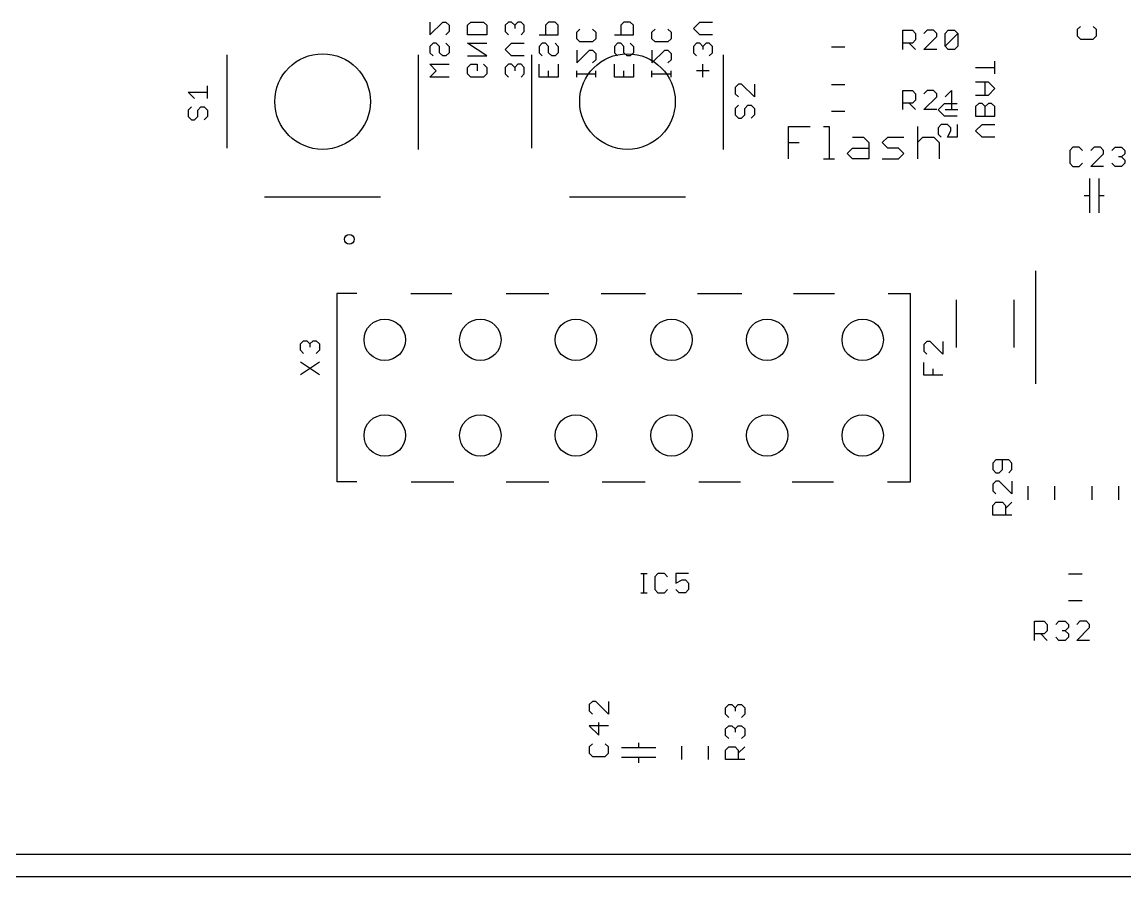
# Model space of a CAD drawing. Extents: x 0 to 95, y -1 to 85.
# Drawn here: x 31.51 to 60.82, y 40 to 62.71 of the extents above; entities that cross this region are included whole.
import ezdxf

# ---------------------------------------------------------------- set-up
doc = ezdxf.new("R2010")
doc.units = 0
for name, color, linetype in [('20', 178, 'CONTINUOUS'), ('21', 251, 'CONTINUOUS'), ('22', 251, 'CONTINUOUS'), ('25', 251, 'CONTINUOUS')]:
    doc.layers.add(name, color=color, linetype=linetype)

msp = doc.modelspace()

# ---------------------------------------------------------------- linework, layer by layer
at = {"layer": '20'}
for centre in [(41.15, 54.27), (43.69, 54.27), (46.23, 54.27), (48.77, 54.27), (51.31, 54.27), (53.85, 54.27), (41.15, 51.73), (43.69, 51.73), (46.23, 51.73), (48.77, 51.73), (51.31, 51.73), (53.85, 51.73)]:
    msp.add_circle(centre, 0.55, dxfattribs=at)
at = {"layer": '21'}
for p, q in [((36.96, 59.36), (36.96, 61.84)), ((42.04, 61.84), (42.04, 59.33)), ((45.06, 59.36), (45.06, 61.84)), ((50.14, 61.84), (50.14, 59.33)), ((53.3778, 62.0444), (53.0222, 62.0444)), ((53.0222, 61.0556), (53.3778, 61.0556)), ((53.0222, 60.3444), (53.3778, 60.3444)), ((59.873, 58.5572), (59.873, 58.1)), ((60.127, 58.5572), (60.127, 58.1)), ((41.04, 58.06), (37.96, 58.06)), ((49.14, 58.06), (46.06, 58.06)), ((59.873, 58.1), (59.7333, 58.1)), ((59.873, 58.1), (59.873, 57.6428)), ((60.127, 58.1), (60.127, 57.6428)), ((60.2667, 58.1), (60.127, 58.1)), ((58.4492, 53.1), (58.4492, 56.1)), ((39.88, 55.5), (39.88, 50.5)), ((40.41, 55.5), (39.88, 55.5)), ((41.84, 55.5), (42.93, 55.5)), ((44.38, 55.5), (45.51, 55.5)), ((46.9, 55.5), (48.08, 55.5)), ((49.46, 55.5), (50.64, 55.5)), ((52.01, 55.5), (53.1, 55.5)), ((54.53, 55.5), (55.12, 55.5)), ((55.12, 50.5), (55.12, 55.5)), ((56.338, 54.065), (56.338, 55.335)), ((57.862, 55.335), (57.862, 54.065)), ((40.41, 50.5), (39.88, 50.5)), ((41.85, 50.5), (42.99, 50.5)), ((44.38, 50.5), (45.51, 50.5)), ((46.93, 50.5), (48.07, 50.5)), ((49.5, 50.5), (50.6, 50.5)), ((51.98, 50.5), (53.07, 50.5)), ((54.51, 50.5), (55.12, 50.5)), ((58.2444, 50.0222), (58.2444, 50.3778)), ((58.9556, 50.0222), (58.9556, 50.3778)), ((59.9444, 50.0222), (59.9444, 50.3778)), ((60.6556, 50.0222), (60.6556, 50.3778)), ((59.3222, 48.0556), (59.6778, 48.0556)), ((59.3222, 47.3444), (59.6778, 47.3444)), ((47.9, 43.427), (47.4428, 43.427)), ((47.9, 43.427), (47.9, 43.5667)), ((48.3572, 43.427), (47.9, 43.427)), ((49.0444, 43.1222), (49.0444, 43.4778)), ((49.7556, 43.1222), (49.7556, 43.4778)), ((47.9, 43.173), (47.4428, 43.173)), ((48.3572, 43.173), (47.9, 43.173)), ((47.9, 43.0333), (47.9, 43.173)), ((76.7, 40.6), (18.2, 40.6))]:
    msp.add_line(p, q, dxfattribs=at)
for centre, radius in [((39.5, 60.6), 1.27), ((47.6, 60.6), 1.27), ((40.21, 56.94), 0.127)]:
    msp.add_circle(centre, radius, dxfattribs=at)
at = {"layer": '22'}
for p, q in [((42.3508, 62.7124), (42.3508, 62.3734)), ((42.3508, 62.3734), (42.6898, 62.7124)), ((42.6898, 62.7124), (42.7745, 62.7124)), ((42.7745, 62.7124), (42.8592, 62.6276)), ((43.3508, 62.6276), (43.4355, 62.7124)), ((43.4355, 62.7124), (43.7745, 62.7124)), ((43.7745, 62.7124), (43.8592, 62.6276)), ((44.4355, 62.7124), (44.3508, 62.6276)), ((44.5203, 62.7124), (44.4355, 62.7124)), ((44.605, 62.6276), (44.5203, 62.7124)), ((44.6898, 62.7124), (44.605, 62.6276)), ((44.7745, 62.7124), (44.6898, 62.7124)), ((44.8592, 62.6276), (44.7745, 62.7124)), ((45.505, 62.7124), (45.4203, 62.6276)), ((45.6745, 62.7124), (45.505, 62.7124)), ((45.7592, 62.6276), (45.6745, 62.7124)), ((47.505, 62.7124), (47.4203, 62.6276)), ((47.6745, 62.7124), (47.505, 62.7124)), ((47.7592, 62.6276), (47.6745, 62.7124)), ((49.3508, 62.5429), (49.5203, 62.7124)), ((49.5203, 62.7124), (49.8592, 62.7124)), ((42.8592, 62.4582), (42.7745, 62.3734)), ((42.8592, 62.6276), (42.8592, 62.4582)), ((43.3508, 62.3734), (43.3508, 62.6276)), ((43.8592, 62.6276), (43.8592, 62.3734)), ((44.3508, 62.6276), (44.3508, 62.4582)), ((44.3508, 62.4582), (44.4355, 62.3734)), ((44.605, 62.6276), (44.605, 62.5429)), ((44.7745, 62.3734), (44.8592, 62.4582)), ((44.8592, 62.4582), (44.8592, 62.6276)), ((45.4203, 62.6276), (45.4203, 62.3734)), ((45.7592, 62.3734), (45.7592, 62.6276)), ((46.2508, 62.4405), (46.3355, 62.5253)), ((46.2508, 62.2711), (46.2508, 62.4405)), ((46.6745, 62.5253), (46.7592, 62.4405)), ((46.7592, 62.4405), (46.7592, 62.2711)), ((47.4203, 62.6276), (47.4203, 62.3734)), ((47.7592, 62.3734), (47.7592, 62.6276)), ((48.2508, 62.4405), (48.3355, 62.5253)), ((48.2508, 62.2711), (48.2508, 62.4405)), ((48.6745, 62.5253), (48.7592, 62.4405)), ((48.7592, 62.4405), (48.7592, 62.2711)), ((49.5203, 62.3734), (49.3508, 62.5429)), ((42.4355, 62.1511), (42.3508, 62.0663)), ((42.5203, 62.1511), (42.4355, 62.1511)), ((42.605, 62.0663), (42.5203, 62.1511)), ((42.7745, 62.1511), (42.8592, 62.0663)), ((43.8592, 62.3734), (43.3508, 62.3734)), ((43.8592, 61.8121), (43.3508, 62.1511)), ((43.3508, 62.1511), (43.8592, 62.1511)), ((44.3508, 61.9816), (44.5203, 62.1511)), ((44.5203, 62.1511), (44.8592, 62.1511)), ((45.2508, 62.3734), (45.7592, 62.3734)), ((45.3355, 62.1511), (45.2508, 62.0663)), ((45.4203, 62.1511), (45.3355, 62.1511)), ((45.505, 62.0663), (45.4203, 62.1511)), ((45.6745, 62.1511), (45.7592, 62.0663)), ((46.3355, 62.1863), (46.2508, 62.2711)), ((46.6745, 62.1863), (46.3355, 62.1863)), ((46.7592, 62.2711), (46.6745, 62.1863)), ((47.2508, 62.3734), (47.7592, 62.3734)), ((47.3355, 62.1511), (47.2508, 62.0663)), ((47.4203, 62.1511), (47.3355, 62.1511)), ((47.505, 62.0663), (47.4203, 62.1511)), ((47.6745, 62.1511), (47.7592, 62.0663)), ((48.3355, 62.1863), (48.2508, 62.2711)), ((48.6745, 62.1863), (48.3355, 62.1863)), ((48.7592, 62.2711), (48.6745, 62.1863)), ((49.4355, 62.1511), (49.3508, 62.0663)), ((49.5203, 62.1511), (49.4355, 62.1511)), ((49.8592, 62.3734), (49.5203, 62.3734)), ((49.605, 62.0663), (49.5203, 62.1511)), ((49.6898, 62.1511), (49.605, 62.0663)), ((49.7745, 62.1511), (49.6898, 62.1511)), ((49.8592, 62.0663), (49.7745, 62.1511)), ((42.3508, 62.0663), (42.3508, 61.8968)), ((42.3508, 61.8968), (42.4355, 61.8121)), ((42.605, 61.8968), (42.605, 62.0663)), ((42.6898, 61.8121), (42.605, 61.8968)), ((42.8592, 61.8968), (42.7745, 61.8121)), ((42.8592, 62.0663), (42.8592, 61.8968)), ((44.5203, 61.8121), (44.3508, 61.9816)), ((45.2508, 62.0663), (45.2508, 61.8968)), ((45.2508, 61.8968), (45.3355, 61.8121)), ((45.505, 61.8968), (45.505, 62.0663)), ((45.5898, 61.8121), (45.505, 61.8968)), ((45.7592, 61.8968), (45.6745, 61.8121)), ((45.7592, 62.0663), (45.7592, 61.8968)), ((46.2508, 61.964), (46.2508, 61.625)), ((46.2508, 61.625), (46.5898, 61.964)), ((46.5898, 61.964), (46.6745, 61.964)), ((46.6745, 61.964), (46.7592, 61.8792)), ((46.7592, 61.8792), (46.7592, 61.7097)), ((47.2508, 62.0663), (47.2508, 61.8968)), ((47.2508, 61.8968), (47.3355, 61.8121)), ((47.505, 61.8968), (47.505, 62.0663)), ((47.5898, 61.8121), (47.505, 61.8968)), ((47.7592, 61.8968), (47.6745, 61.8121)), ((47.7592, 62.0663), (47.7592, 61.8968)), ((48.2508, 61.964), (48.2508, 61.625)), ((48.2508, 61.625), (48.5898, 61.964)), ((48.5898, 61.964), (48.6745, 61.964)), ((48.6745, 61.964), (48.7592, 61.8792)), ((48.7592, 61.8792), (48.7592, 61.7097)), ((49.3508, 62.0663), (49.3508, 61.8968)), ((49.3508, 61.8968), (49.4355, 61.8121)), ((49.605, 62.0663), (49.605, 61.9816)), ((49.7745, 61.8121), (49.8592, 61.8968)), ((49.8592, 61.8968), (49.8592, 62.0663)), ((42.5203, 61.4203), (42.3508, 61.5898)), ((42.3508, 61.5898), (42.8592, 61.5898)), ((42.7745, 61.8121), (42.6898, 61.8121)), ((43.3508, 61.8121), (43.8592, 61.8121)), ((43.3508, 61.505), (43.4355, 61.5898)), ((43.4355, 61.5898), (43.605, 61.5898)), ((43.605, 61.5898), (43.605, 61.4203)), ((43.7745, 61.5898), (43.8592, 61.505)), ((44.4355, 61.5898), (44.3508, 61.505)), ((44.5203, 61.5898), (44.4355, 61.5898)), ((44.8592, 61.8121), (44.5203, 61.8121)), ((44.605, 61.505), (44.5203, 61.5898)), ((44.6898, 61.5898), (44.605, 61.505)), ((44.7745, 61.5898), (44.6898, 61.5898)), ((44.8592, 61.505), (44.7745, 61.5898)), ((45.2508, 61.2508), (45.2508, 61.5898)), ((45.6745, 61.8121), (45.5898, 61.8121)), ((45.7592, 61.5898), (45.7592, 61.2508)), ((46.7592, 61.7097), (46.6745, 61.625)), ((47.2508, 61.2508), (47.2508, 61.5898)), ((47.6745, 61.8121), (47.5898, 61.8121)), ((47.7592, 61.5898), (47.7592, 61.2508)), ((48.7592, 61.7097), (48.6745, 61.625)), ((49.605, 61.2508), (49.605, 61.5898)), ((57.3592, 61.3347), (57.3592, 61.6737)), ((42.3508, 61.2508), (42.5203, 61.4203)), ((42.8592, 61.2508), (42.3508, 61.2508)), ((43.3508, 61.3355), (43.3508, 61.505)), ((43.4355, 61.2508), (43.3508, 61.3355)), ((43.7745, 61.2508), (43.4355, 61.2508)), ((43.8592, 61.3355), (43.7745, 61.2508)), ((43.8592, 61.505), (43.8592, 61.3355)), ((44.3508, 61.505), (44.3508, 61.3355)), ((44.3508, 61.3355), (44.4355, 61.2508)), ((44.605, 61.505), (44.605, 61.4203)), ((44.7745, 61.2508), (44.8592, 61.3355)), ((44.8592, 61.3355), (44.8592, 61.505)), ((45.7592, 61.2508), (45.2508, 61.2508)), ((45.505, 61.2508), (45.505, 61.4203)), ((46.2508, 61.2508), (46.2508, 61.4203)), ((46.2508, 61.3355), (46.7592, 61.3355)), ((46.7592, 61.2508), (46.7592, 61.4203)), ((47.7592, 61.2508), (47.2508, 61.2508)), ((47.505, 61.2508), (47.505, 61.4203)), ((48.2508, 61.2508), (48.2508, 61.4203)), ((48.2508, 61.3355), (48.7592, 61.3355)), ((48.7592, 61.2508), (48.7592, 61.4203)), ((49.7745, 61.4203), (49.4355, 61.4203)), ((56.8508, 61.5042), (57.3592, 61.5042)), ((57.1898, 61.1124), (56.8508, 61.1124)), ((57.105, 60.7734), (57.105, 61.1124)), ((57.3592, 60.9429), (57.1898, 61.1124)), ((56.8508, 60.7734), (57.1898, 60.7734)), ((57.1898, 60.7734), (57.3592, 60.9429)), ((55.8508, 60.3816), (56.0203, 60.5511)), ((56.0203, 60.2121), (55.8508, 60.3816)), ((56.0203, 60.5511), (56.3592, 60.5511)), ((56.9355, 60.5511), (56.8508, 60.4663)), ((56.8508, 60.4663), (56.8508, 60.2121)), ((57.0203, 60.5511), (56.9355, 60.5511)), ((57.105, 60.4663), (57.0203, 60.5511)), ((57.1898, 60.5511), (57.105, 60.4663)), ((57.105, 60.2121), (57.105, 60.4663)), ((57.2745, 60.5511), (57.1898, 60.5511)), ((57.3592, 60.4663), (57.2745, 60.5511)), ((57.3592, 60.2121), (57.3592, 60.4663)), ((56.3592, 60.2121), (56.0203, 60.2121)), ((56.8508, 60.2121), (57.3592, 60.2121)), ((55.9355, 59.9898), (55.8508, 59.905)), ((55.8508, 59.905), (55.8508, 59.7355)), ((56.105, 59.9898), (55.9355, 59.9898)), ((56.1898, 59.905), (56.105, 59.9898)), ((56.105, 59.6508), (56.1898, 59.8203)), ((56.1898, 59.8203), (56.1898, 59.905)), ((56.3592, 59.9898), (56.3592, 59.6508)), ((56.8508, 59.8203), (57.0203, 59.9898)), ((57.0203, 59.6508), (56.8508, 59.8203)), ((57.0203, 59.9898), (57.3592, 59.9898)), ((55.8508, 59.7355), (55.9355, 59.6508)), ((56.3592, 59.6508), (56.105, 59.6508)), ((57.3592, 59.6508), (57.0203, 59.6508)), ((87.6, 40), (7.5, 40))]:
    msp.add_line(p, q, dxfattribs=at)
at = {"layer": '25'}
for p, q in [((54.9158, 61.9858), (54.9158, 62.4942)), ((54.9158, 62.4942), (55.17, 62.4942)), ((55.17, 62.4942), (55.2548, 62.4095)), ((55.5618, 62.4942), (55.4771, 62.4095)), ((55.7313, 62.4942), (55.5618, 62.4942)), ((55.8161, 62.4095), (55.7313, 62.4942)), ((56.0384, 62.4095), (56.1232, 62.4942)), ((56.1232, 62.4942), (56.2926, 62.4942)), ((56.2926, 62.4942), (56.3774, 62.4095)), ((59.6371, 62.5978), (59.5524, 62.5131)), ((59.5524, 62.5131), (59.5524, 62.3436)), ((60.0608, 62.5131), (59.9761, 62.5978)), ((60.0608, 62.3436), (60.0608, 62.5131)), ((55.17, 62.1553), (54.9158, 62.1553)), ((55.0853, 62.1553), (55.2548, 61.9858)), ((55.2548, 62.24), (55.17, 62.1553)), ((55.2548, 62.4095), (55.2548, 62.24)), ((55.4771, 61.9858), (55.8161, 62.3248)), ((55.8161, 62.3248), (55.8161, 62.4095)), ((56.0384, 62.0705), (56.0384, 62.4095)), ((56.0384, 62.0705), (56.3774, 62.4095)), ((56.3774, 62.4095), (56.3774, 62.0705)), ((59.5524, 62.3436), (59.6371, 62.2589)), ((59.6371, 62.2589), (59.9761, 62.2589)), ((59.9761, 62.2589), (60.0608, 62.3436)), ((55.8161, 61.9858), (55.4771, 61.9858)), ((56.1232, 61.9858), (56.0384, 62.0705)), ((56.2926, 61.9858), (56.1232, 61.9858)), ((56.3774, 62.0705), (56.2926, 61.9858)), ((36.4368, 60.6785), (36.4368, 61.0174)), ((50.5475, 61.0621), (50.4628, 60.9773)), ((50.4628, 60.9773), (50.4628, 60.8078)), ((50.6322, 61.0621), (50.5475, 61.0621)), ((50.9712, 60.7231), (50.6322, 61.0621)), ((50.9712, 61.0621), (50.9712, 60.7231)), ((36.0978, 60.6785), (35.9284, 60.848)), ((35.9284, 60.848), (36.4368, 60.848)), ((50.4628, 60.8078), (50.5475, 60.7231)), ((54.9158, 60.3858), (54.9158, 60.8942)), ((54.9158, 60.8942), (55.17, 60.8942)), ((55.17, 60.8942), (55.2548, 60.8095)), ((55.2548, 60.8095), (55.2548, 60.64)), ((55.5618, 60.8942), (55.4771, 60.8095)), ((55.4771, 60.3858), (55.8161, 60.7248)), ((55.7313, 60.8942), (55.5618, 60.8942)), ((55.8161, 60.8095), (55.7313, 60.8942)), ((55.8161, 60.7248), (55.8161, 60.8095)), ((56.0384, 60.7248), (56.2079, 60.8942)), ((56.2079, 60.8942), (56.2079, 60.3858)), ((36.0131, 60.4561), (35.9284, 60.3714)), ((35.9284, 60.3714), (35.9284, 60.2019)), ((36.1826, 60.3714), (36.2673, 60.4561)), ((36.1826, 60.2019), (36.1826, 60.3714)), ((36.2673, 60.4561), (36.3521, 60.4561)), ((36.3521, 60.4561), (36.4368, 60.3714)), ((36.4368, 60.3714), (36.4368, 60.2019)), ((50.5475, 60.5008), (50.4628, 60.416)), ((50.4628, 60.416), (50.4628, 60.2465)), ((50.717, 60.416), (50.8017, 60.5008)), ((50.717, 60.2465), (50.717, 60.416)), ((50.8017, 60.5008), (50.8865, 60.5008)), ((50.8865, 60.5008), (50.9712, 60.416)), ((50.9712, 60.416), (50.9712, 60.2465)), ((55.17, 60.5553), (54.9158, 60.5553)), ((55.0853, 60.5553), (55.2548, 60.3858)), ((55.2548, 60.64), (55.17, 60.5553)), ((55.8161, 60.3858), (55.4771, 60.3858)), ((56.0384, 60.3858), (56.3774, 60.3858)), ((35.9284, 60.2019), (36.0131, 60.1172)), ((36.0131, 60.1172), (36.0978, 60.1172)), ((36.0978, 60.1172), (36.1826, 60.2019)), ((36.4368, 60.2019), (36.3521, 60.1172)), ((50.4628, 60.2465), (50.5475, 60.1618)), ((50.5475, 60.1618), (50.6322, 60.1618)), ((50.6322, 60.1618), (50.717, 60.2465)), ((50.9712, 60.2465), (50.8865, 60.1618)), ((51.8762, 59.0762), (51.8762, 59.9405)), ((51.8762, 59.9405), (52.4524, 59.9405)), ((52.8117, 59.9405), (52.9558, 59.9405)), ((52.9558, 59.9405), (52.9558, 59.0762)), ((55.3064, 59.9405), (55.3064, 59.0762)), ((51.8762, 59.5084), (52.1643, 59.5084)), ((53.5795, 59.6524), (53.8676, 59.6524)), ((53.8676, 59.6524), (54.0116, 59.5084)), ((54.0116, 59.5084), (54.0116, 59.0762)), ((54.3709, 59.5084), (54.515, 59.6524)), ((54.515, 59.3643), (54.3709, 59.5084)), ((54.515, 59.6524), (54.9471, 59.6524)), ((55.3064, 59.5084), (55.4505, 59.6524)), ((55.4505, 59.6524), (55.7386, 59.6524)), ((55.7386, 59.6524), (55.8827, 59.5084)), ((55.8827, 59.5084), (55.8827, 59.0762)), ((53.4354, 59.2203), (53.5795, 59.3643)), ((53.5795, 59.0762), (53.4354, 59.2203)), ((53.5795, 59.3643), (54.0116, 59.3643)), ((54.8031, 59.3643), (54.515, 59.3643)), ((54.9471, 59.2203), (54.8031, 59.3643)), ((54.8031, 59.0762), (54.9471, 59.2203)), ((59.4355, 59.3842), (59.3508, 59.2995)), ((59.3508, 59.2995), (59.3508, 58.9605)), ((59.605, 59.3842), (59.4355, 59.3842)), ((59.6898, 59.2995), (59.605, 59.3842)), ((59.9968, 59.3842), (59.9121, 59.2995)), ((59.9121, 58.8758), (60.2511, 59.2148)), ((60.1663, 59.3842), (59.9968, 59.3842)), ((60.2511, 59.2995), (60.1663, 59.3842)), ((60.2511, 59.2148), (60.2511, 59.2995)), ((60.4734, 59.2995), (60.5582, 59.3842)), ((60.5582, 59.3842), (60.7276, 59.3842)), ((60.7276, 59.3842), (60.8124, 59.2995)), ((60.8124, 59.2148), (60.7276, 59.13)), ((60.8124, 59.2995), (60.8124, 59.2148)), ((52.8117, 59.0762), (53.0998, 59.0762)), ((54.0116, 59.0762), (53.5795, 59.0762)), ((54.3709, 59.0762), (54.8031, 59.0762)), ((59.3508, 58.9605), (59.4355, 58.8758)), ((59.605, 58.8758), (59.6898, 58.9605)), ((60.5582, 58.8758), (60.4734, 58.9605)), ((60.7276, 59.13), (60.6429, 59.13)), ((60.7276, 59.13), (60.8124, 59.0453)), ((60.8124, 58.9605), (60.7276, 58.8758)), ((60.8124, 59.0453), (60.8124, 58.9605)), ((59.4355, 58.8758), (59.605, 58.8758)), ((60.2511, 58.8758), (59.9121, 58.8758)), ((60.7276, 58.8758), (60.5582, 58.8758)), ((38.9091, 54.1615), (38.9938, 54.2463)), ((38.9938, 54.2463), (39.0785, 54.2463)), ((39.0785, 54.2463), (39.1633, 54.1615)), ((39.1633, 54.1615), (39.248, 54.2463)), ((39.248, 54.2463), (39.3328, 54.2463)), ((39.3328, 54.2463), (39.4175, 54.1615)), ((55.5555, 54.2271), (55.4708, 54.1423)), ((55.6402, 54.2271), (55.5555, 54.2271)), ((55.9792, 53.8881), (55.6402, 54.2271)), ((55.9792, 54.2271), (55.9792, 53.8881)), ((38.9091, 53.992), (38.9091, 54.1615)), ((38.9938, 53.9073), (38.9091, 53.992)), ((39.1633, 54.1615), (39.1633, 54.0768)), ((39.4175, 53.992), (39.3328, 53.9073)), ((39.4175, 54.1615), (39.4175, 53.992)), ((55.4708, 54.1423), (55.4708, 53.9728)), ((55.4708, 53.9728), (55.5555, 53.8881)), ((38.9091, 53.346), (39.4175, 53.685)), ((38.9091, 53.685), (39.4175, 53.346)), ((55.4708, 53.3268), (55.4708, 53.6658)), ((55.725, 53.3268), (55.725, 53.4963)), ((55.9792, 53.3268), (55.4708, 53.3268)), ((57.3905, 51.0774), (57.3058, 50.9926)), ((57.3058, 50.9926), (57.3058, 50.8232)), ((57.7295, 51.0774), (57.3905, 51.0774)), ((57.56, 50.8232), (57.56, 51.0774)), ((57.8142, 50.9926), (57.7295, 51.0774)), ((57.8142, 50.8232), (57.8142, 50.9926)), ((57.3058, 50.8232), (57.3905, 50.7384)), ((57.3905, 50.7384), (57.4752, 50.7384)), ((57.4752, 50.7384), (57.56, 50.8232)), ((57.7295, 50.7384), (57.8142, 50.8232)), ((57.3905, 50.5161), (57.3058, 50.4313)), ((57.3058, 50.4313), (57.3058, 50.2618)), ((57.4752, 50.5161), (57.3905, 50.5161)), ((57.8142, 50.1771), (57.4752, 50.5161)), ((57.8142, 50.5161), (57.8142, 50.1771)), ((57.3058, 50.2618), (57.3905, 50.1771)), ((57.3058, 49.87), (57.3905, 49.9548)), ((57.3058, 49.6158), (57.3058, 49.87)), ((57.3905, 49.9548), (57.56, 49.9548)), ((57.56, 49.9548), (57.6447, 49.87)), ((57.6447, 49.7853), (57.8142, 49.9548)), ((57.6447, 49.87), (57.6447, 49.6158)), ((57.8142, 49.6158), (57.3058, 49.6158)), ((47.9508, 48.0592), (48.1203, 48.0592)), ((48.0355, 47.5508), (48.0355, 48.0592)), ((48.4097, 48.0592), (48.325, 47.9745)), ((48.5792, 48.0592), (48.4097, 48.0592)), ((48.664, 47.9745), (48.5792, 48.0592)), ((49.2253, 48.0592), (48.8863, 48.0592)), ((48.8863, 48.0592), (48.8863, 47.805)), ((48.325, 47.9745), (48.325, 47.6355)), ((48.8863, 47.805), (49.0558, 47.8898)), ((49.0558, 47.8898), (49.1405, 47.8898)), ((49.1405, 47.8898), (49.2253, 47.805)), ((49.2253, 47.805), (49.2253, 47.6355)), ((47.9508, 47.5508), (48.1203, 47.5508)), ((48.325, 47.6355), (48.4097, 47.5508)), ((48.4097, 47.5508), (48.5792, 47.5508)), ((48.5792, 47.5508), (48.664, 47.6355)), ((48.9711, 47.5508), (48.8863, 47.6355)), ((49.1405, 47.5508), (48.9711, 47.5508)), ((49.2253, 47.6355), (49.1405, 47.5508)), ((58.4158, 46.2858), (58.4158, 46.7942)), ((58.4158, 46.7942), (58.67, 46.7942)), ((58.67, 46.7942), (58.7548, 46.7095)), ((58.7548, 46.7095), (58.7548, 46.54)), ((58.9771, 46.7095), (59.0618, 46.7942)), ((59.0618, 46.7942), (59.2313, 46.7942)), ((59.2313, 46.7942), (59.3161, 46.7095)), ((59.3161, 46.6248), (59.2313, 46.54)), ((59.3161, 46.7095), (59.3161, 46.6248)), ((59.6232, 46.7942), (59.5384, 46.7095)), ((59.5384, 46.2858), (59.8774, 46.6248)), ((59.7926, 46.7942), (59.6232, 46.7942)), ((59.8774, 46.7095), (59.7926, 46.7942)), ((59.8774, 46.6248), (59.8774, 46.7095)), ((58.67, 46.4553), (58.4158, 46.4553)), ((58.5853, 46.4553), (58.7548, 46.2858)), ((58.7548, 46.54), (58.67, 46.4553)), ((59.0618, 46.2858), (58.9771, 46.3705)), ((59.2313, 46.54), (59.1466, 46.54)), ((59.2313, 46.54), (59.3161, 46.4553)), ((59.3161, 46.3705), (59.2313, 46.2858)), ((59.3161, 46.4553), (59.3161, 46.3705)), ((59.2313, 46.2858), (59.0618, 46.2858)), ((59.8774, 46.2858), (59.5384, 46.2858)), ((46.6701, 44.6634), (46.5854, 44.5787)), ((46.5854, 44.5787), (46.5854, 44.4092)), ((46.7548, 44.6634), (46.6701, 44.6634)), ((47.0938, 44.3245), (46.7548, 44.6634)), ((47.0938, 44.6634), (47.0938, 44.3245)), ((50.2058, 44.4926), (50.2905, 44.5774)), ((50.2905, 44.5774), (50.3752, 44.5774)), ((50.3752, 44.5774), (50.46, 44.4926)), ((50.46, 44.4926), (50.5447, 44.5774)), ((50.5447, 44.5774), (50.6295, 44.5774)), ((50.6295, 44.5774), (50.7142, 44.4926)), ((46.5854, 44.4092), (46.6701, 44.3245)), ((50.2058, 44.3232), (50.2058, 44.4926)), ((50.2905, 44.2384), (50.2058, 44.3232)), ((50.46, 44.4926), (50.46, 44.4079)), ((50.7142, 44.3232), (50.6295, 44.2384)), ((50.7142, 44.4926), (50.7142, 44.3232)), ((47.0938, 44.0174), (46.5854, 44.0174)), ((46.5854, 44.0174), (46.8396, 43.7632)), ((46.8396, 43.7632), (46.8396, 44.1021)), ((50.2058, 43.9313), (50.2905, 44.0161)), ((50.2905, 44.0161), (50.3752, 44.0161)), ((50.3752, 44.0161), (50.46, 43.9313)), ((50.46, 43.9313), (50.5447, 44.0161)), ((50.5447, 44.0161), (50.6295, 44.0161)), ((50.6295, 44.0161), (50.7142, 43.9313)), ((50.2058, 43.7618), (50.2058, 43.9313)), ((50.2905, 43.6771), (50.2058, 43.7618)), ((50.46, 43.9313), (50.46, 43.8466)), ((50.7142, 43.7618), (50.6295, 43.6771)), ((50.7142, 43.9313), (50.7142, 43.7618)), ((46.6701, 43.5408), (46.5854, 43.4561)), ((46.5854, 43.4561), (46.5854, 43.2866)), ((47.0938, 43.4561), (47.0091, 43.5408)), ((47.0938, 43.2866), (47.0938, 43.4561)), ((50.2058, 43.37), (50.2905, 43.4548)), ((50.2058, 43.1158), (50.2058, 43.37)), ((50.2905, 43.4548), (50.46, 43.4548)), ((50.46, 43.4548), (50.5447, 43.37)), ((50.5447, 43.2853), (50.7142, 43.4548)), ((50.5447, 43.37), (50.5447, 43.1158)), ((46.5854, 43.2866), (46.6701, 43.2019)), ((46.6701, 43.2019), (47.0091, 43.2019)), ((47.0091, 43.2019), (47.0938, 43.2866)), ((50.7142, 43.1158), (50.2058, 43.1158))]:
    msp.add_line(p, q, dxfattribs=at)

doc.saveas('drawing.dxf')
